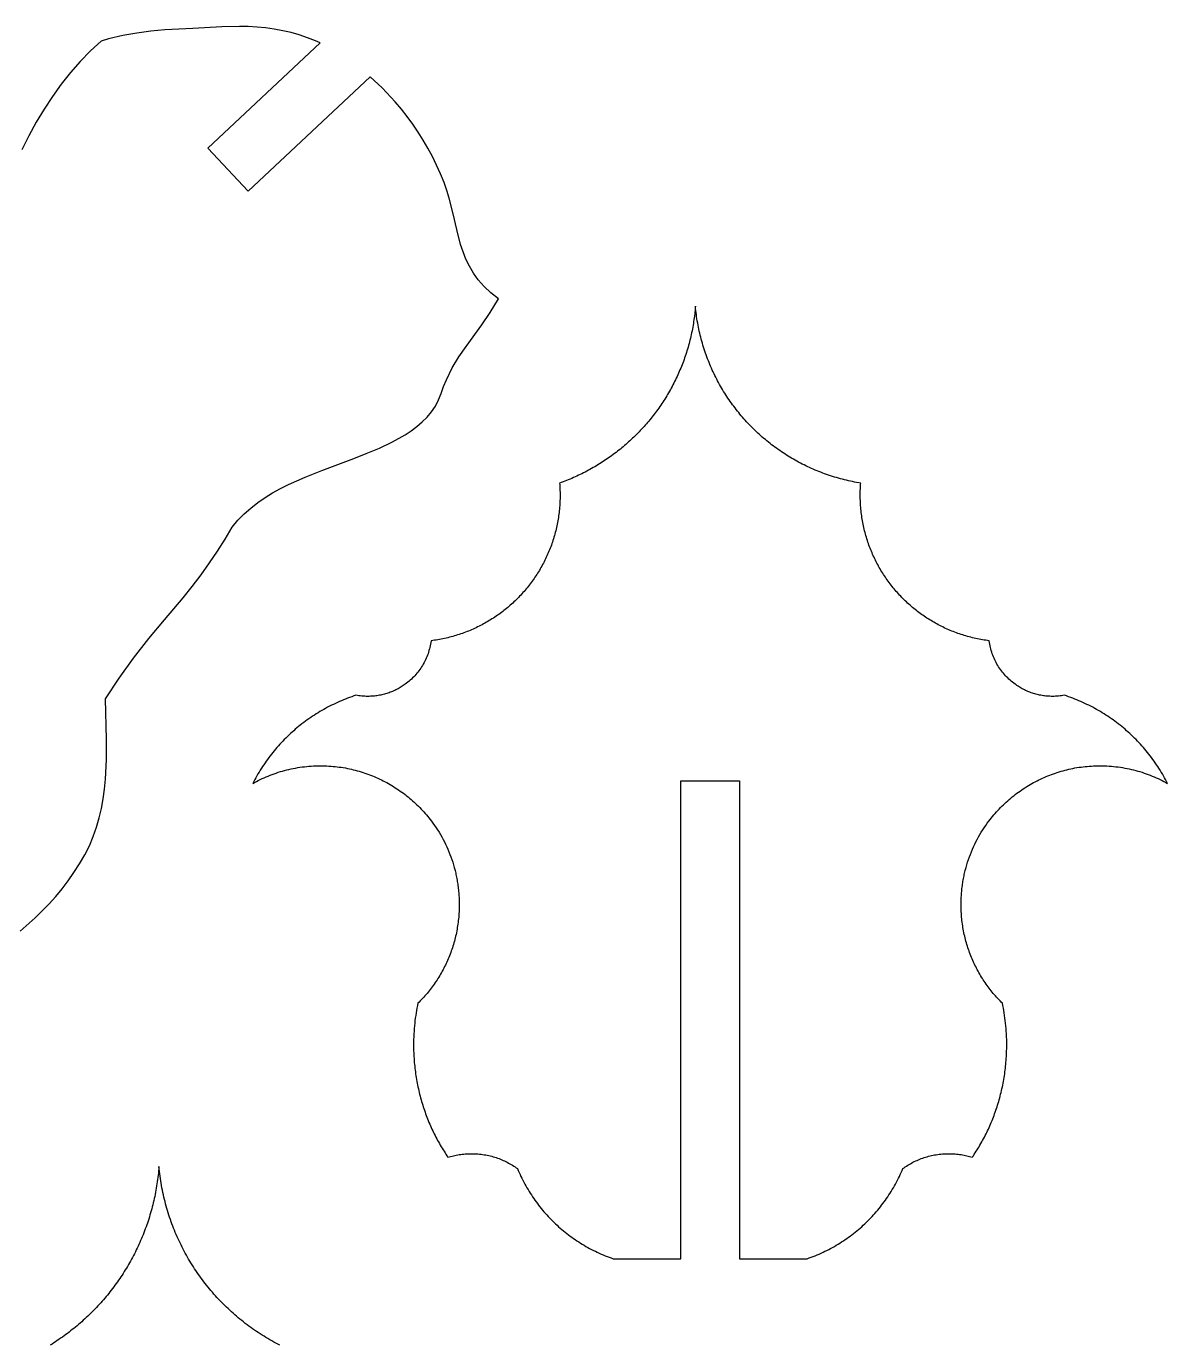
# Model space of a CAD drawing. Extents: x 205 to 567, y 321 to 897.
# Drawn here: x 485 to 544.7, y 390.3 to 459.3 of the extents above; entities that cross this region are included whole.
import ezdxf

# ---------------------------------------------------------------- set-up
doc = ezdxf.new("R2010")
doc.units = 0
doc.layers.add('Default_Layer', color=1, linetype='CONTINUOUS')

msp = doc.modelspace()

# ---------------------------------------------------------------- linework, layer by layer
at = {"layer": 'Default_Layer'}
for points in [[(484.665, 411.975), (485.445, 412.668), (485.817, 413.028), (486.177, 413.4), (486.524, 413.786), (486.858, 414.186), (487.177, 414.602), (487.482, 415.036), (487.772, 415.489), (488.047, 415.962), (488.287, 416.437), (488.493, 416.919), (488.666, 417.406), (488.808, 417.899), (488.923, 418.397), (489.013, 418.9), (489.081, 419.408), (489.129, 419.92), (489.178, 420.955), (489.18, 422.003), (489.132, 424.128), (489.841, 425.215), (490.597, 426.266), (491.392, 427.282), (492.217, 428.261), (493.191, 429.418), (493.667, 430.017), (494.131, 430.625), (494.576, 431.242), (495, 431.864), (495.397, 432.488), (495.763, 433.113), (496.061, 433.473), (496.384, 433.806), (496.731, 434.115), (497.097, 434.4), (497.481, 434.664), (497.88, 434.909), (498.292, 435.137), (498.713, 435.349), (499.576, 435.734), (500.447, 436.08), (502.131, 436.713), (502.783, 436.969), (503.465, 437.254), (504.151, 437.579), (504.814, 437.952), (505.129, 438.159), (505.427, 438.382), (505.707, 438.622), (505.964, 438.879), (506.196, 439.155), (506.398, 439.452), (506.568, 439.77), (506.702, 440.11), (506.831, 440.475), (506.972, 440.818), (507.284, 441.447), (507.631, 442.025), (508.009, 442.576), (508.833, 443.709), (509.268, 444.342), (509.71, 445.056), (509.299, 445.378), (508.946, 445.712), (508.645, 446.056), (508.39, 446.41), (508.176, 446.774), (507.997, 447.145), (507.847, 447.525), (507.72, 447.911), (507.513, 448.7), (507.331, 449.506), (507.128, 450.324), (507.004, 450.736), (506.858, 451.147), (506.668, 451.611), (506.464, 452.066), (506.244, 452.512), (506.009, 452.949), (505.76, 453.376), (505.496, 453.795), (505.217, 454.204), (504.924, 454.603), (504.618, 454.992), (504.297, 455.372), (503.615, 456.1), (502.981, 456.691), (496.592, 450.703), (494.491, 452.945), (500.371, 458.456), (500.119, 458.569), (499.7, 458.731), (499.275, 458.873), (498.843, 458.994), (498.406, 459.095), (497.963, 459.177), (497.514, 459.241), (497.062, 459.286), (496.605, 459.313), (496.144, 459.324), (495.213, 459.294), (493.707, 459.215), (492.235, 459.134), (491.504, 459.069), (490.772, 458.975), (490.036, 458.843), (489.291, 458.663), (488.913, 458.552), (488.346, 458.037), (487.807, 457.489), (487.295, 456.909), (486.809, 456.299), (486.349, 455.661), (485.914, 454.996), (485.503, 454.307), (485.116, 453.595), (484.752, 452.862)], [(498.265, 390.299), (498.158, 390.355), (498.052, 390.411), (497.947, 390.468), (497.842, 390.526), (497.738, 390.586), (497.635, 390.646), (497.532, 390.707), (497.43, 390.769), (497.329, 390.833), (497.228, 390.897), (497.128, 390.962), (497.029, 391.029), (496.931, 391.096), (496.833, 391.164), (496.736, 391.233), (496.64, 391.303), (496.545, 391.374), (496.45, 391.446), (496.356, 391.519), (496.263, 391.593), (496.171, 391.668), (496.079, 391.744), (495.988, 391.82), (495.898, 391.898), (495.809, 391.976), (495.721, 392.055), (495.633, 392.135), (495.547, 392.216), (495.461, 392.298), (495.376, 392.381), (495.292, 392.464), (495.208, 392.549), (495.126, 392.634), (495.044, 392.72), (494.964, 392.807), (494.884, 392.895), (494.805, 392.983), (494.727, 393.073), (494.649, 393.163), (494.573, 393.254), (494.498, 393.345), (494.423, 393.438), (494.35, 393.531), (494.277, 393.625), (494.206, 393.72), (494.135, 393.816), (494.065, 393.912), (493.997, 394.009), (493.929, 394.107), (493.862, 394.205), (493.796, 394.304), (493.731, 394.404), (493.667, 394.505), (493.605, 394.606), (493.543, 394.708), (493.482, 394.811), (493.422, 394.914), (493.363, 395.018), (493.305, 395.123), (493.249, 395.228), (493.193, 395.334), (493.138, 395.441), (493.085, 395.548), (493.032, 395.656), (492.981, 395.764), (492.931, 395.873), (492.881, 395.983), (492.833, 396.093), (492.786, 396.204), (492.74, 396.316), (492.695, 396.428), (492.652, 396.541), (492.609, 396.654), (492.568, 396.768), (492.527, 396.882), (492.488, 396.997), (492.45, 397.112), (492.413, 397.228), (492.377, 397.345), (492.343, 397.462), (492.31, 397.579), (492.277, 397.697), (492.246, 397.816), (492.217, 397.935), (492.188, 398.055), (492.161, 398.175), (492.135, 398.295), (492.11, 398.416), (492.086, 398.537), (492.064, 398.659), (492.042, 398.782), (492.023, 398.904), (492.004, 399.028), (491.986, 399.151), (491.97, 399.275), (491.955, 399.4), (491.942, 399.525), (491.93, 399.65), (491.92, 399.536), (491.91, 399.423), (491.898, 399.309), (491.886, 399.196), (491.872, 399.084), (491.858, 398.972), (491.842, 398.86), (491.825, 398.748), (491.808, 398.637), (491.789, 398.526), (491.77, 398.415), (491.749, 398.305), (491.728, 398.195), (491.705, 398.086), (491.682, 397.977), (491.657, 397.868), (491.632, 397.76), (491.605, 397.652), (491.578, 397.544), (491.55, 397.437), (491.52, 397.33), (491.49, 397.224), (491.459, 397.118), (491.427, 397.013), (491.394, 396.907), (491.36, 396.803), (491.325, 396.698), (491.29, 396.595), (491.253, 396.491), (491.215, 396.388), (491.177, 396.286), (491.138, 396.184), (491.097, 396.082), (491.056, 395.981), (491.014, 395.88), (490.971, 395.78), (490.928, 395.68), (490.883, 395.581), (490.838, 395.482), (490.791, 395.384), (490.744, 395.286), (490.696, 395.188), (490.647, 395.092), (490.597, 394.995), (490.547, 394.899), (490.495, 394.804), (490.443, 394.709), (490.39, 394.615), (490.336, 394.521), (490.281, 394.428), (490.226, 394.335), (490.169, 394.243), (490.112, 394.152), (490.054, 394.06), (489.996, 393.97), (489.936, 393.88), (489.876, 393.791), (489.815, 393.702), (489.753, 393.614), (489.69, 393.526), (489.627, 393.439), (489.563, 393.352), (489.498, 393.266), (489.432, 393.181), (489.366, 393.096), (489.299, 393.012), (489.231, 392.929), (489.162, 392.846), (489.093, 392.763), (489.023, 392.682), (488.952, 392.601), (488.88, 392.52), (488.808, 392.441), (488.735, 392.361), (488.662, 392.283), (488.587, 392.205), (488.512, 392.128), (488.437, 392.051), (488.36, 391.975), (488.283, 391.9), (488.205, 391.826), (488.127, 391.752), (488.048, 391.679), (487.968, 391.606), (487.888, 391.534), (487.807, 391.463), (487.725, 391.393), (487.643, 391.323), (487.56, 391.254), (487.476, 391.186), (487.392, 391.118), (487.307, 391.052), (487.221, 390.986), (487.135, 390.92), (487.048, 390.855), (486.961, 390.792), (486.873, 390.728), (486.784, 390.666), (486.695, 390.604), (486.606, 390.543), (486.515, 390.483), (486.424, 390.424), (486.333, 390.365), (486.241, 390.308)]]:
    msp.add_lwpolyline(points, dxfattribs=at)
msp.add_lwpolyline([(519.244, 394.83), (519.244, 419.836), (522.316, 419.836), (522.316, 394.83), (525.853, 394.83), (525.96, 394.868), (526.066, 394.907), (526.172, 394.947), (526.277, 394.989), (526.381, 395.032), (526.484, 395.076), (526.587, 395.122), (526.688, 395.169), (526.789, 395.217), (526.889, 395.266), (526.989, 395.317), (527.087, 395.369), (527.185, 395.422), (527.282, 395.476), (527.378, 395.532), (527.473, 395.588), (527.567, 395.646), (527.661, 395.705), (527.753, 395.765), (527.845, 395.827), (527.936, 395.889), (528.026, 395.953), (528.115, 396.018), (528.203, 396.084), (528.29, 396.151), (528.376, 396.219), (528.461, 396.289), (528.545, 396.359), (528.629, 396.431), (528.711, 396.503), (528.792, 396.577), (528.873, 396.652), (528.952, 396.727), (529.03, 396.804), (529.108, 396.882), (529.184, 396.961), (529.259, 397.041), (529.333, 397.122), (529.406, 397.204), (529.478, 397.287), (529.549, 397.37), (529.619, 397.455), (529.688, 397.541), (529.756, 397.628), (529.823, 397.715), (529.888, 397.804), (529.952, 397.893), (530.016, 397.984), (530.078, 398.075), (530.139, 398.167), (530.198, 398.261), (530.257, 398.355), (530.315, 398.45), (530.371, 398.545), (530.426, 398.642), (530.48, 398.739), (530.532, 398.838), (530.584, 398.937), (530.634, 399.037), (530.683, 399.137), (530.731, 399.239), (530.777, 399.341), (530.822, 399.444), (530.866, 399.548), (530.929, 399.593), (530.993, 399.637), (531.058, 399.68), (531.124, 399.721), (531.191, 399.761), (531.259, 399.8), (531.327, 399.838), (531.397, 399.875), (531.467, 399.91), (531.538, 399.944), (531.61, 399.976), (531.683, 400.008), (531.756, 400.038), (531.831, 400.066), (531.906, 400.093), (531.981, 400.119), (532.058, 400.143), (532.135, 400.166), (532.213, 400.188), (532.291, 400.208), (532.37, 400.226), (532.449, 400.243), (532.53, 400.258), (532.61, 400.272), (532.692, 400.285), (532.773, 400.295), (532.856, 400.304), (532.939, 400.312), (533.022, 400.318), (533.106, 400.322), (533.19, 400.325), (533.274, 400.325), (533.356, 400.325), (533.438, 400.322), (533.519, 400.318), (533.6, 400.313), (533.68, 400.306), (533.759, 400.297), (533.838, 400.288), (533.915, 400.276), (533.992, 400.264), (534.068, 400.25), (534.144, 400.234), (534.218, 400.217), (534.291, 400.199), (534.363, 400.18), (534.433, 400.16), (534.503, 400.138), (534.556, 400.215), (534.607, 400.294), (534.659, 400.372), (534.709, 400.451), (534.759, 400.531), (534.808, 400.612), (534.857, 400.692), (534.904, 400.774), (534.951, 400.856), (534.998, 400.938), (535.043, 401.021), (535.088, 401.105), (535.132, 401.189), (535.176, 401.273), (535.219, 401.358), (535.261, 401.443), (535.302, 401.529), (535.342, 401.616), (535.382, 401.703), (535.421, 401.79), (535.459, 401.878), (535.496, 401.966), (535.533, 402.055), (535.569, 402.144), (535.604, 402.234), (535.638, 402.324), (535.672, 402.414), (535.704, 402.505), (535.736, 402.596), (535.767, 402.688), (535.798, 402.78), (535.827, 402.873), (535.856, 402.966), (535.883, 403.059), (535.91, 403.153), (535.936, 403.247), (535.962, 403.342), (535.986, 403.437), (536.01, 403.532), (536.032, 403.627), (536.054, 403.723), (536.075, 403.82), (536.095, 403.916), (536.114, 404.013), (536.132, 404.111), (536.15, 404.209), (536.166, 404.307), (536.182, 404.405), (536.197, 404.504), (536.21, 404.602), (536.223, 404.702), (536.235, 404.801), (536.246, 404.901), (536.256, 405.001), (536.265, 405.102), (536.274, 405.202), (536.281, 405.303), (536.287, 405.405), (536.293, 405.506), (536.297, 405.608), (536.3, 405.71), (536.303, 405.812), (536.304, 405.915), (536.305, 406.017), (536.304, 406.162), (536.301, 406.306), (536.296, 406.449), (536.289, 406.592), (536.281, 406.733), (536.271, 406.874), (536.259, 407.013), (536.245, 407.152), (536.229, 407.288), (536.212, 407.424), (536.193, 407.558), (536.173, 407.69), (536.151, 407.82), (536.127, 407.948), (536.102, 408.074), (536.076, 408.198), (536.014, 408.26), (535.952, 408.323), (535.891, 408.387), (535.831, 408.451), (535.772, 408.516), (535.714, 408.582), (535.656, 408.648), (535.599, 408.716), (535.543, 408.783), (535.488, 408.852), (535.434, 408.921), (535.38, 408.991), (535.328, 409.062), (535.276, 409.133), (535.225, 409.205), (535.175, 409.277), (535.125, 409.35), (535.077, 409.424), (535.029, 409.498), (534.983, 409.573), (534.937, 409.649), (534.892, 409.725), (534.848, 409.802), (534.805, 409.879), (534.763, 409.957), (534.721, 410.036), (534.681, 410.115), (534.642, 410.194), (534.603, 410.275), (534.566, 410.355), (534.529, 410.437), (534.494, 410.518), (534.459, 410.601), (534.426, 410.683), (534.393, 410.767), (534.362, 410.85), (534.331, 410.935), (534.302, 411.019), (534.273, 411.105), (534.246, 411.19), (534.219, 411.276), (534.194, 411.363), (534.169, 411.45), (534.146, 411.537), (534.124, 411.625), (534.103, 411.714), (534.083, 411.802), (534.064, 411.892), (534.046, 411.981), (534.029, 412.071), (534.013, 412.161), (533.999, 412.252), (533.985, 412.343), (533.973, 412.435), (533.962, 412.526), (533.952, 412.619), (533.943, 412.711), (533.935, 412.804), (533.929, 412.897), (533.923, 412.99), (533.919, 413.084), (533.916, 413.178), (533.914, 413.273), (533.914, 413.367), (533.914, 413.444), (533.915, 413.521), (533.917, 413.598), (533.92, 413.674), (533.923, 413.751), (533.928, 413.827), (533.933, 413.903), (533.939, 413.978), (533.946, 414.054), (533.953, 414.129), (533.961, 414.204), (533.97, 414.278), (533.98, 414.353), (533.99, 414.427), (534.001, 414.501), (534.013, 414.575), (534.026, 414.648), (534.039, 414.722), (534.054, 414.794), (534.068, 414.867), (534.084, 414.94), (534.1, 415.012), (534.117, 415.084), (534.135, 415.155), (534.172, 415.297), (534.213, 415.438), (534.256, 415.578), (534.301, 415.717), (534.35, 415.854), (534.401, 415.99), (534.454, 416.124), (534.51, 416.257), (534.569, 416.389), (534.63, 416.519), (534.694, 416.648), (534.76, 416.775), (534.828, 416.9), (534.899, 417.024), (534.972, 417.146), (535.048, 417.267), (535.125, 417.385), (535.205, 417.503), (535.287, 417.618), (535.371, 417.731), (535.435, 417.813), (535.499, 417.895), (535.565, 417.975), (535.631, 418.055), (535.699, 418.133), (535.768, 418.211), (535.837, 418.287), (535.908, 418.363), (535.98, 418.437), (536.053, 418.511), (536.127, 418.583), (536.202, 418.654), (536.277, 418.725), (536.354, 418.794), (536.432, 418.862), (536.51, 418.929), (536.59, 418.995), (536.671, 419.06), (536.752, 419.123), (536.834, 419.186), (536.918, 419.247), (537.002, 419.307), (537.087, 419.366), (537.172, 419.424), (537.259, 419.48), (537.347, 419.536), (537.435, 419.59), (537.524, 419.643), (537.614, 419.694), (537.705, 419.745), (537.796, 419.794), (537.888, 419.842), (537.981, 419.888), (538.075, 419.933), (538.169, 419.977), (538.264, 420.02), (538.36, 420.061), (538.457, 420.101), (538.554, 420.14), (538.652, 420.177), (538.751, 420.212), (538.85, 420.247), (538.95, 420.28), (539.05, 420.311), (539.151, 420.341), (539.253, 420.37), (539.355, 420.397), (539.458, 420.423), (539.562, 420.447), (539.665, 420.47), (539.77, 420.492), (539.875, 420.511), (539.981, 420.53), (540.087, 420.546), (540.193, 420.562), (540.3, 420.575), (540.408, 420.587), (540.516, 420.598), (540.625, 420.607), (540.734, 420.614), (540.843, 420.62), (540.953, 420.624), (541.063, 420.626), (541.173, 420.627), (541.296, 420.626), (541.417, 420.623), (541.538, 420.618), (541.659, 420.611), (541.779, 420.602), (541.898, 420.592), (542.017, 420.579), (542.135, 420.564), (542.253, 420.548), (542.37, 420.529), (542.486, 420.509), (542.601, 420.487), (542.716, 420.464), (542.83, 420.438), (542.943, 420.411), (543.056, 420.382), (543.167, 420.351), (543.278, 420.319), (543.388, 420.285), (543.497, 420.249), (543.605, 420.212), (543.712, 420.173), (543.818, 420.132), (543.923, 420.09), (544.027, 420.047), (544.13, 420.001), (544.232, 419.955), (544.333, 419.906), (544.433, 419.857), (544.532, 419.805), (544.629, 419.753), (544.726, 419.699), (544.673, 419.801), (544.618, 419.902), (544.563, 420.003), (544.506, 420.103), (544.449, 420.202), (544.39, 420.3), (544.33, 420.397), (544.269, 420.494), (544.207, 420.589), (544.144, 420.684), (544.08, 420.778), (544.014, 420.871), (543.948, 420.963), (543.881, 421.055), (543.812, 421.145), (543.743, 421.235), (543.672, 421.323), (543.6, 421.411), (543.528, 421.498), (543.454, 421.583), (543.38, 421.668), (543.304, 421.752), (543.227, 421.835), (543.15, 421.917), (543.071, 421.998), (542.991, 422.078), (542.911, 422.157), (542.829, 422.235), (542.747, 422.312), (542.664, 422.388), (542.579, 422.463), (542.494, 422.538), (542.408, 422.61), (542.321, 422.682), (542.233, 422.753), (542.144, 422.823), (542.054, 422.892), (541.963, 422.96), (541.872, 423.026), (541.779, 423.092), (541.686, 423.156), (541.592, 423.22), (541.497, 423.282), (541.401, 423.343), (541.305, 423.403), (541.207, 423.462), (541.109, 423.519), (541.01, 423.576), (540.91, 423.631), (540.809, 423.686), (540.708, 423.739), (540.605, 423.791), (540.502, 423.841), (540.398, 423.891), (540.294, 423.939), (540.188, 423.986), (540.082, 424.032), (539.976, 424.077), (539.868, 424.12), (539.76, 424.162), (539.651, 424.203), (539.541, 424.243), (539.431, 424.282), (539.319, 424.319), (539.248, 424.305), (539.174, 424.294), (539.098, 424.284), (539.02, 424.275), (538.94, 424.268), (538.859, 424.264), (538.778, 424.261), (538.695, 424.26), (538.626, 424.26), (538.558, 424.262), (538.49, 424.266), (538.422, 424.271), (538.355, 424.277), (538.288, 424.284), (538.221, 424.293), (538.155, 424.303), (538.089, 424.314), (538.024, 424.327), (537.96, 424.341), (537.895, 424.356), (537.832, 424.372), (537.769, 424.39), (537.706, 424.408), (537.644, 424.428), (537.582, 424.449), (537.521, 424.472), (537.461, 424.495), (537.401, 424.519), (537.342, 424.545), (537.284, 424.571), (537.226, 424.599), (537.169, 424.628), (537.112, 424.658), (537.057, 424.689), (537.002, 424.72), (536.947, 424.753), (536.894, 424.787), (536.841, 424.822), (536.789, 424.858), (536.738, 424.895), (536.67, 424.945), (536.604, 424.997), (536.54, 425.051), (536.476, 425.106), (536.414, 425.163), (536.354, 425.221), (536.295, 425.281), (536.238, 425.342), (536.182, 425.404), (536.128, 425.468), (536.075, 425.533), (536.024, 425.6), (535.975, 425.668), (535.927, 425.737), (535.881, 425.807), (535.837, 425.879), (535.794, 425.951), (535.754, 426.025), (535.715, 426.1), (535.678, 426.176), (535.643, 426.254), (535.609, 426.332), (535.578, 426.412), (535.549, 426.492), (535.521, 426.573), (535.496, 426.656), (535.473, 426.739), (535.451, 426.823), (535.432, 426.909), (535.415, 426.995), (535.4, 427.082), (535.388, 427.169), (535.298, 427.181), (535.209, 427.194), (535.12, 427.207), (535.032, 427.222), (534.944, 427.237), (534.856, 427.254), (534.769, 427.272), (534.682, 427.29), (534.595, 427.31), (534.509, 427.33), (534.423, 427.352), (534.338, 427.374), (534.253, 427.397), (534.168, 427.421), (534.084, 427.447), (534, 427.473), (533.917, 427.5), (533.834, 427.527), (533.751, 427.556), (533.669, 427.586), (533.587, 427.617), (533.506, 427.648), (533.425, 427.68), (533.345, 427.714), (533.265, 427.748), (533.186, 427.783), (533.107, 427.818), (533.029, 427.855), (532.951, 427.892), (532.873, 427.931), (532.797, 427.97), (532.72, 428.01), (532.644, 428.051), (532.569, 428.092), (532.494, 428.135), (532.42, 428.178), (532.346, 428.222), (532.273, 428.267), (532.2, 428.312), (532.128, 428.359), (532.056, 428.406), (531.985, 428.454), (531.915, 428.502), (531.845, 428.552), (531.776, 428.602), (531.707, 428.653), (531.639, 428.704), (531.572, 428.757), (531.505, 428.81), (531.439, 428.864), (531.373, 428.918), (531.308, 428.973), (531.244, 429.029), (531.18, 429.086), (531.117, 429.143), (531.054, 429.201), (530.992, 429.26), (530.931, 429.319), (530.871, 429.379), (530.811, 429.44), (530.752, 429.501), (530.693, 429.563), (530.636, 429.626), (530.579, 429.689), (530.522, 429.753), (530.466, 429.817), (530.412, 429.882), (530.357, 429.948), (530.304, 430.014), (530.251, 430.081), (530.199, 430.149), (530.148, 430.217), (530.097, 430.286), (530.047, 430.355), (529.998, 430.425), (529.95, 430.495), (529.902, 430.566), (529.856, 430.638), (529.81, 430.71), (529.765, 430.782), (529.72, 430.855), (529.677, 430.929), (529.634, 431.003), (529.592, 431.078), (529.551, 431.153), (529.51, 431.229), (529.471, 431.305), (529.432, 431.382), (529.394, 431.459), (529.357, 431.537), (529.321, 431.615), (529.286, 431.693), (529.252, 431.772), (529.218, 431.852), (529.185, 431.932), (529.154, 432.012), (529.123, 432.093), (529.093, 432.175), (529.064, 432.256), (529.035, 432.338), (529.008, 432.421), (528.982, 432.504), (528.956, 432.587), (528.932, 432.671), (528.908, 432.755), (528.886, 432.84), (528.864, 432.925), (528.843, 433.01), (528.823, 433.096), (528.804, 433.182), (528.787, 433.268), (528.77, 433.355), (528.754, 433.442), (528.739, 433.53), (528.725, 433.617), (528.712, 433.706), (528.7, 433.794), (528.689, 433.883), (528.679, 433.972), (528.67, 434.061), (528.662, 434.151), (528.655, 434.241), (528.65, 434.331), (528.645, 434.422), (528.641, 434.512), (528.638, 434.603), (528.637, 434.695), (528.636, 434.786), (528.637, 434.87), (528.638, 434.952), (528.64, 435.034), (528.643, 435.115), (528.647, 435.194), (528.651, 435.271), (528.656, 435.346), (528.662, 435.419), (528.554, 435.437), (528.445, 435.456), (528.338, 435.477), (528.23, 435.498), (528.123, 435.521), (528.016, 435.545), (527.91, 435.569), (527.804, 435.595), (527.699, 435.622), (527.594, 435.65), (527.49, 435.679), (527.386, 435.709), (527.282, 435.74), (527.179, 435.772), (527.077, 435.805), (526.975, 435.839), (526.873, 435.874), (526.772, 435.91), (526.671, 435.948), (526.571, 435.986), (526.472, 436.025), (526.373, 436.065), (526.274, 436.106), (526.176, 436.148), (526.079, 436.191), (525.982, 436.235), (525.885, 436.28), (525.79, 436.326), (525.694, 436.372), (525.6, 436.42), (525.505, 436.469), (525.412, 436.518), (525.319, 436.569), (525.226, 436.62), (525.135, 436.673), (525.043, 436.726), (524.953, 436.78), (524.863, 436.835), (524.774, 436.891), (524.685, 436.947), (524.597, 437.005), (524.509, 437.064), (524.422, 437.123), (524.336, 437.183), (524.251, 437.244), (524.166, 437.306), (524.082, 437.369), (523.998, 437.432), (523.915, 437.497), (523.833, 437.562), (523.752, 437.628), (523.671, 437.694), (523.591, 437.762), (523.511, 437.83), (523.433, 437.9), (523.355, 437.97), (523.277, 438.04), (523.201, 438.112), (523.125, 438.184), (523.05, 438.257), (522.976, 438.331), (522.902, 438.405), (522.83, 438.48), (522.758, 438.556), (522.686, 438.633), (522.616, 438.711), (522.546, 438.789), (522.477, 438.868), (522.409, 438.947), (522.342, 439.027), (522.275, 439.108), (522.21, 439.19), (522.145, 439.272), (522.081, 439.355), (522.018, 439.439), (521.955, 439.523), (521.894, 439.608), (521.833, 439.694), (521.773, 439.78), (521.714, 439.867), (521.656, 439.954), (521.599, 440.042), (521.543, 440.131), (521.487, 440.221), (521.432, 440.311), (521.379, 440.401), (521.326, 440.492), (521.274, 440.584), (521.223, 440.677), (521.173, 440.769), (521.124, 440.863), (521.076, 440.957), (521.028, 441.052), (520.982, 441.147), (520.937, 441.243), (520.892, 441.339), (520.849, 441.436), (520.806, 441.533), (520.765, 441.631), (520.724, 441.729), (520.685, 441.828), (520.646, 441.928), (520.608, 442.028), (520.572, 442.128), (520.536, 442.229), (520.502, 442.33), (520.468, 442.432), (520.436, 442.535), (520.404, 442.638), (520.374, 442.741), (520.344, 442.845), (520.316, 442.949), (520.289, 443.053), (520.262, 443.158), (520.237, 443.264), (520.213, 443.37), (520.19, 443.476), (520.168, 443.583), (520.147, 443.69), (520.127, 443.798), (520.108, 443.906), (520.091, 444.014), (520.074, 444.123), (520.059, 444.232), (520.045, 444.341), (520.032, 444.451), (520.02, 444.561), (520.009, 444.672), (520.001, 444.571), (519.991, 444.471), (519.981, 444.371), (519.97, 444.272), (519.958, 444.172), (519.945, 444.073), (519.932, 443.974), (519.917, 443.876), (519.901, 443.778), (519.885, 443.68), (519.868, 443.582), (519.85, 443.485), (519.831, 443.388), (519.811, 443.292), (519.79, 443.195), (519.768, 443.099), (519.746, 443.004), (519.723, 442.909), (519.699, 442.814), (519.674, 442.719), (519.648, 442.625), (519.621, 442.531), (519.594, 442.438), (519.565, 442.344), (519.536, 442.252), (519.506, 442.159), (519.476, 442.067), (519.444, 441.976), (519.412, 441.884), (519.379, 441.793), (519.345, 441.703), (519.31, 441.613), (519.275, 441.523), (519.238, 441.434), (519.201, 441.345), (519.163, 441.257), (519.125, 441.168), (519.085, 441.081), (519.045, 440.994), (519.004, 440.907), (518.963, 440.821), (518.92, 440.735), (518.877, 440.649), (518.833, 440.564), (518.788, 440.48), (518.743, 440.395), (518.697, 440.312), (518.65, 440.229), (518.603, 440.146), (518.554, 440.064), (518.505, 439.982), (518.456, 439.9), (518.405, 439.82), (518.354, 439.739), (518.302, 439.659), (518.25, 439.58), (518.196, 439.501), (518.143, 439.423), (518.088, 439.345), (518.033, 439.267), (517.977, 439.191), (517.92, 439.114), (517.863, 439.038), (517.805, 438.963), (517.746, 438.888), (517.687, 438.814), (517.627, 438.74), (517.567, 438.667), (517.505, 438.595), (517.444, 438.522), (517.381, 438.451), (517.318, 438.38), (517.254, 438.31), (517.19, 438.24), (517.125, 438.17), (517.059, 438.102), (516.993, 438.034), (516.926, 437.966), (516.859, 437.899), (516.791, 437.833), (516.722, 437.767), (516.653, 437.702), (516.583, 437.637), (516.513, 437.573), (516.442, 437.51), (516.37, 437.447), (516.298, 437.385), (516.226, 437.324), (516.152, 437.263), (516.079, 437.202), (516.004, 437.143), (515.929, 437.084), (515.854, 437.026), (515.778, 436.968), (515.701, 436.911), (515.624, 436.854), (515.547, 436.799), (515.468, 436.744), (515.39, 436.689), (515.311, 436.635), (515.231, 436.582), (515.151, 436.53), (515.07, 436.478), (514.989, 436.427), (514.907, 436.377), (514.825, 436.327), (514.742, 436.278), (514.659, 436.23), (514.575, 436.183), (514.491, 436.136), (514.406, 436.09), (514.321, 436.044), (514.235, 436), (514.149, 435.956), (514.063, 435.912), (513.976, 435.87), (513.888, 435.828), (513.801, 435.787), (513.712, 435.747), (513.623, 435.707), (513.534, 435.669), (513.445, 435.631), (513.355, 435.593), (513.264, 435.557), (513.173, 435.521), (513.082, 435.486), (512.99, 435.452), (512.898, 435.419), (512.904, 435.346), (512.909, 435.271), (512.913, 435.194), (512.917, 435.115), (512.92, 435.034), (512.922, 434.952), (512.924, 434.87), (512.924, 434.786), (512.924, 434.695), (512.922, 434.603), (512.919, 434.512), (512.916, 434.422), (512.911, 434.331), (512.905, 434.241), (512.898, 434.151), (512.89, 434.061), (512.881, 433.972), (512.871, 433.883), (512.86, 433.794), (512.848, 433.706), (512.836, 433.617), (512.822, 433.53), (512.807, 433.442), (512.791, 433.355), (512.774, 433.268), (512.756, 433.182), (512.737, 433.096), (512.717, 433.01), (512.697, 432.925), (512.675, 432.84), (512.652, 432.755), (512.629, 432.671), (512.604, 432.587), (512.579, 432.504), (512.552, 432.421), (512.525, 432.338), (512.497, 432.256), (512.468, 432.175), (512.438, 432.093), (512.407, 432.012), (512.375, 431.932), (512.342, 431.852), (512.309, 431.772), (512.274, 431.693), (512.239, 431.615), (512.203, 431.537), (512.166, 431.459), (512.128, 431.382), (512.089, 431.305), (512.05, 431.229), (512.01, 431.153), (511.968, 431.078), (511.926, 431.003), (511.884, 430.929), (511.84, 430.855), (511.796, 430.782), (511.751, 430.71), (511.705, 430.638), (511.658, 430.566), (511.61, 430.495), (511.562, 430.425), (511.513, 430.355), (511.463, 430.286), (511.413, 430.217), (511.361, 430.149), (511.309, 430.081), (511.257, 430.014), (511.203, 429.948), (511.149, 429.882), (511.094, 429.817), (511.038, 429.753), (510.982, 429.689), (510.925, 429.626), (510.867, 429.563), (510.809, 429.501), (510.749, 429.44), (510.69, 429.379), (510.629, 429.319), (510.568, 429.26), (510.506, 429.201), (510.444, 429.143), (510.381, 429.086), (510.317, 429.029), (510.252, 428.973), (510.187, 428.918), (510.122, 428.864), (510.056, 428.81), (509.989, 428.757), (509.921, 428.704), (509.853, 428.653), (509.784, 428.602), (509.715, 428.552), (509.645, 428.502), (509.575, 428.454), (509.504, 428.406), (509.432, 428.359), (509.36, 428.312), (509.288, 428.267), (509.214, 428.222), (509.141, 428.178), (509.066, 428.135), (508.991, 428.092), (508.916, 428.051), (508.84, 428.01), (508.764, 427.97), (508.687, 427.931), (508.609, 427.892), (508.532, 427.855), (508.453, 427.818), (508.374, 427.783), (508.295, 427.748), (508.215, 427.714), (508.135, 427.68), (508.054, 427.648), (507.973, 427.617), (507.891, 427.586), (507.809, 427.556), (507.727, 427.527), (507.644, 427.5), (507.56, 427.473), (507.476, 427.447), (507.392, 427.421), (507.308, 427.397), (507.223, 427.374), (507.137, 427.352), (507.051, 427.33), (506.965, 427.31), (506.878, 427.29), (506.791, 427.272), (506.704, 427.254), (506.616, 427.237), (506.528, 427.222), (506.44, 427.207), (506.351, 427.194), (506.262, 427.181), (506.173, 427.169), (506.16, 427.082), (506.145, 426.995), (506.128, 426.909), (506.109, 426.823), (506.088, 426.739), (506.064, 426.656), (506.039, 426.573), (506.012, 426.492), (505.982, 426.412), (505.951, 426.332), (505.918, 426.254), (505.883, 426.176), (505.845, 426.1), (505.807, 426.025), (505.766, 425.951), (505.723, 425.879), (505.679, 425.807), (505.633, 425.737), (505.586, 425.668), (505.536, 425.6), (505.485, 425.533), (505.433, 425.468), (505.378, 425.404), (505.323, 425.342), (505.265, 425.281), (505.206, 425.221), (505.146, 425.163), (505.084, 425.106), (505.021, 425.051), (504.956, 424.997), (504.89, 424.945), (504.823, 424.895), (504.771, 424.858), (504.719, 424.822), (504.667, 424.787), (504.613, 424.753), (504.559, 424.72), (504.504, 424.689), (504.448, 424.658), (504.392, 424.628), (504.334, 424.599), (504.277, 424.571), (504.218, 424.545), (504.159, 424.519), (504.099, 424.495), (504.039, 424.472), (503.978, 424.449), (503.917, 424.428), (503.854, 424.408), (503.792, 424.39), (503.729, 424.372), (503.665, 424.356), (503.601, 424.341), (503.536, 424.327), (503.471, 424.314), (503.405, 424.303), (503.339, 424.293), (503.273, 424.284), (503.206, 424.277), (503.138, 424.271), (503.071, 424.266), (503.003, 424.262), (502.934, 424.26), (502.865, 424.26), (502.783, 424.261), (502.701, 424.264), (502.62, 424.268), (502.541, 424.275), (502.463, 424.284), (502.387, 424.294), (502.313, 424.305), (502.241, 424.319), (502.13, 424.282), (502.019, 424.243), (501.91, 424.203), (501.801, 424.162), (501.692, 424.12), (501.585, 424.077), (501.478, 424.032), (501.372, 423.986), (501.267, 423.939), (501.162, 423.891), (501.058, 423.841), (500.955, 423.791), (500.853, 423.739), (500.751, 423.686), (500.651, 423.631), (500.551, 423.576), (500.451, 423.519), (500.353, 423.462), (500.256, 423.403), (500.159, 423.343), (500.063, 423.282), (499.968, 423.22), (499.874, 423.156), (499.781, 423.092), (499.688, 423.026), (499.597, 422.96), (499.506, 422.892), (499.416, 422.823), (499.328, 422.753), (499.24, 422.682), (499.152, 422.61), (499.066, 422.538), (498.981, 422.463), (498.897, 422.388), (498.813, 422.312), (498.731, 422.235), (498.649, 422.157), (498.569, 422.078), (498.489, 421.998), (498.411, 421.917), (498.333, 421.835), (498.256, 421.752), (498.181, 421.668), (498.106, 421.583), (498.032, 421.498), (497.96, 421.411), (497.888, 421.323), (497.818, 421.235), (497.748, 421.145), (497.68, 421.055), (497.612, 420.963), (497.546, 420.871), (497.481, 420.778), (497.416, 420.684), (497.353, 420.589), (497.291, 420.494), (497.23, 420.397), (497.17, 420.3), (497.111, 420.202), (497.054, 420.103), (496.997, 420.003), (496.942, 419.902), (496.888, 419.801), (496.835, 419.699), (496.931, 419.753), (497.029, 419.805), (497.127, 419.857), (497.227, 419.906), (497.328, 419.955), (497.43, 420.001), (497.533, 420.047), (497.637, 420.09), (497.743, 420.132), (497.849, 420.173), (497.956, 420.212), (498.064, 420.249), (498.173, 420.285), (498.283, 420.319), (498.393, 420.351), (498.505, 420.382), (498.617, 420.411), (498.73, 420.438), (498.844, 420.464), (498.959, 420.487), (499.074, 420.509), (499.191, 420.529), (499.307, 420.548), (499.425, 420.564), (499.543, 420.579), (499.662, 420.592), (499.781, 420.602), (499.901, 420.611), (500.022, 420.618), (500.143, 420.623), (500.265, 420.626), (500.387, 420.627), (500.497, 420.626), (500.608, 420.624), (500.717, 420.62), (500.827, 420.614), (500.936, 420.607), (501.044, 420.598), (501.152, 420.587), (501.26, 420.575), (501.367, 420.562), (501.474, 420.546), (501.58, 420.53), (501.685, 420.511), (501.79, 420.492), (501.895, 420.47), (501.999, 420.447), (502.102, 420.423), (502.205, 420.397), (502.307, 420.37), (502.409, 420.341), (502.51, 420.311), (502.611, 420.28), (502.71, 420.247), (502.81, 420.212), (502.908, 420.177), (503.006, 420.14), (503.103, 420.101), (503.2, 420.061), (503.296, 420.02), (503.391, 419.977), (503.485, 419.933), (503.579, 419.888), (503.672, 419.842), (503.764, 419.794), (503.856, 419.745), (503.946, 419.694), (504.036, 419.643), (504.125, 419.59), (504.214, 419.536), (504.301, 419.48), (504.388, 419.424), (504.474, 419.366), (504.559, 419.307), (504.643, 419.247), (504.726, 419.186), (504.808, 419.123), (504.89, 419.06), (504.97, 418.995), (505.05, 418.929), (505.129, 418.862), (505.206, 418.794), (505.283, 418.725), (505.359, 418.654), (505.434, 418.583), (505.507, 418.511), (505.58, 418.437), (505.652, 418.363), (505.723, 418.287), (505.793, 418.211), (505.861, 418.133), (505.929, 418.055), (505.996, 417.975), (506.061, 417.895), (506.126, 417.813), (506.189, 417.731), (506.273, 417.618), (506.355, 417.503), (506.435, 417.385), (506.513, 417.267), (506.588, 417.146), (506.661, 417.024), (506.732, 416.9), (506.801, 416.775), (506.867, 416.648), (506.93, 416.519), (506.991, 416.389), (507.05, 416.257), (507.106, 416.124), (507.16, 415.99), (507.211, 415.854), (507.259, 415.717), (507.305, 415.578), (507.348, 415.438), (507.388, 415.297), (507.425, 415.155), (507.443, 415.084), (507.46, 415.012), (507.476, 414.94), (507.492, 414.867), (507.507, 414.794), (507.521, 414.722), (507.534, 414.648), (507.547, 414.575), (507.559, 414.501), (507.57, 414.427), (507.581, 414.353), (507.59, 414.278), (507.599, 414.204), (507.607, 414.129), (507.615, 414.054), (507.621, 413.978), (507.627, 413.903), (507.632, 413.827), (507.637, 413.751), (507.64, 413.674), (507.643, 413.598), (507.645, 413.521), (507.646, 413.444), (507.647, 413.367), (507.646, 413.273), (507.644, 413.178), (507.641, 413.084), (507.637, 412.99), (507.632, 412.897), (507.625, 412.804), (507.618, 412.711), (507.609, 412.619), (507.599, 412.526), (507.587, 412.435), (507.575, 412.343), (507.562, 412.252), (507.547, 412.161), (507.531, 412.071), (507.515, 411.981), (507.497, 411.892), (507.478, 411.802), (507.458, 411.714), (507.436, 411.625), (507.414, 411.537), (507.391, 411.45), (507.367, 411.363), (507.341, 411.276), (507.315, 411.19), (507.287, 411.105), (507.259, 411.019), (507.229, 410.935), (507.199, 410.85), (507.167, 410.767), (507.134, 410.683), (507.101, 410.601), (507.066, 410.518), (507.031, 410.437), (506.994, 410.355), (506.957, 410.275), (506.919, 410.194), (506.879, 410.115), (506.839, 410.036), (506.798, 409.957), (506.755, 409.879), (506.712, 409.802), (506.668, 409.725), (506.624, 409.649), (506.578, 409.573), (506.531, 409.498), (506.483, 409.424), (506.435, 409.35), (506.386, 409.277), (506.336, 409.205), (506.285, 409.133), (506.233, 409.062), (506.18, 408.991), (506.126, 408.921), (506.072, 408.852), (506.017, 408.783), (505.961, 408.716), (505.904, 408.648), (505.846, 408.582), (505.788, 408.516), (505.729, 408.451), (505.669, 408.387), (505.608, 408.323), (505.547, 408.26), (505.485, 408.198), (505.458, 408.074), (505.433, 407.948), (505.409, 407.82), (505.387, 407.69), (505.367, 407.558), (505.348, 407.424), (505.331, 407.288), (505.315, 407.152), (505.302, 407.013), (505.29, 406.874), (505.279, 406.733), (505.271, 406.592), (505.264, 406.449), (505.259, 406.306), (505.256, 406.162), (505.256, 406.017), (505.256, 405.915), (505.257, 405.812), (505.26, 405.71), (505.263, 405.608), (505.268, 405.506), (505.273, 405.405), (505.279, 405.303), (505.287, 405.202), (505.295, 405.102), (505.304, 405.001), (505.314, 404.901), (505.325, 404.801), (505.337, 404.702), (505.35, 404.602), (505.364, 404.504), (505.378, 404.405), (505.394, 404.307), (505.41, 404.209), (505.428, 404.111), (505.446, 404.013), (505.465, 403.916), (505.485, 403.82), (505.506, 403.723), (505.528, 403.627), (505.551, 403.532), (505.574, 403.437), (505.599, 403.342), (505.624, 403.247), (505.65, 403.153), (505.677, 403.059), (505.705, 402.966), (505.733, 402.873), (505.763, 402.78), (505.793, 402.688), (505.824, 402.596), (505.856, 402.505), (505.889, 402.414), (505.922, 402.324), (505.956, 402.234), (505.991, 402.144), (506.027, 402.055), (506.064, 401.966), (506.101, 401.878), (506.139, 401.79), (506.178, 401.703), (506.218, 401.616), (506.259, 401.529), (506.3, 401.443), (506.342, 401.358), (506.384, 401.273), (506.428, 401.189), (506.472, 401.105), (506.517, 401.021), (506.563, 400.938), (506.609, 400.856), (506.656, 400.774), (506.704, 400.692), (506.752, 400.612), (506.801, 400.531), (506.851, 400.451), (506.902, 400.372), (506.953, 400.294), (507.005, 400.215), (507.057, 400.138), (507.127, 400.16), (507.198, 400.18), (507.27, 400.199), (507.343, 400.217), (507.417, 400.234), (507.492, 400.25), (507.568, 400.264), (507.645, 400.276), (507.723, 400.288), (507.801, 400.297), (507.881, 400.306), (507.961, 400.313), (508.041, 400.318), (508.122, 400.322), (508.204, 400.325), (508.286, 400.325), (508.371, 400.325), (508.455, 400.322), (508.539, 400.318), (508.622, 400.312), (508.705, 400.304), (508.787, 400.295), (508.869, 400.285), (508.95, 400.272), (509.031, 400.258), (509.111, 400.243), (509.19, 400.226), (509.269, 400.208), (509.348, 400.188), (509.425, 400.166), (509.503, 400.143), (509.579, 400.119), (509.655, 400.093), (509.73, 400.066), (509.804, 400.038), (509.877, 400.008), (509.95, 399.976), (510.022, 399.944), (510.093, 399.91), (510.164, 399.875), (510.233, 399.838), (510.302, 399.8), (510.369, 399.761), (510.436, 399.721), (510.502, 399.68), (510.567, 399.637), (510.631, 399.593), (510.694, 399.548), (510.738, 399.444), (510.783, 399.341), (510.83, 399.239), (510.877, 399.137), (510.926, 399.037), (510.977, 398.937), (511.028, 398.838), (511.081, 398.739), (511.135, 398.642), (511.19, 398.545), (511.246, 398.45), (511.303, 398.355), (511.362, 398.261), (511.422, 398.167), (511.483, 398.075), (511.545, 397.984), (511.608, 397.893), (511.672, 397.804), (511.738, 397.715), (511.804, 397.628), (511.872, 397.541), (511.941, 397.455), (512.011, 397.37), (512.082, 397.287), (512.154, 397.204), (512.227, 397.122), (512.301, 397.041), (512.376, 396.961), (512.453, 396.882), (512.53, 396.804), (512.608, 396.727), (512.688, 396.652), (512.768, 396.577), (512.849, 396.503), (512.932, 396.431), (513.015, 396.359), (513.099, 396.289), (513.184, 396.219), (513.271, 396.151), (513.358, 396.084), (513.446, 396.018), (513.535, 395.953), (513.624, 395.889), (513.715, 395.827), (513.807, 395.765), (513.899, 395.705), (513.993, 395.646), (514.087, 395.588), (514.182, 395.532), (514.278, 395.476), (514.375, 395.422), (514.473, 395.369), (514.572, 395.317), (514.671, 395.266), (514.771, 395.217), (514.872, 395.169), (514.974, 395.122), (515.076, 395.076), (515.18, 395.032), (515.284, 394.989), (515.388, 394.947), (515.494, 394.907), (515.6, 394.868), (515.707, 394.83), (519.244, 394.83)], close=True, dxfattribs=at)

doc.saveas('drawing.dxf')
